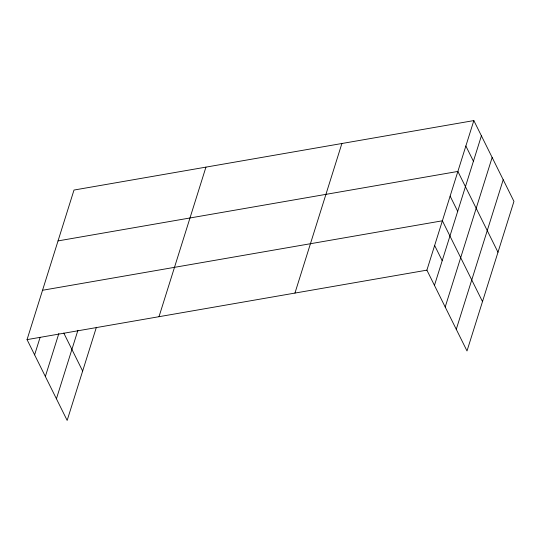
<?xml version="1.0" encoding="UTF-8"?>
<svg xmlns="http://www.w3.org/2000/svg" width="541" height="541" viewBox="0 0 541 541"><rect width="100%" height="100%" fill="white"/><g stroke="black" fill="none" stroke-linecap="round" stroke-linejoin="round"><path stroke-width="0.81" d="M96.393 327.278L67.158 420.418L27.05 339.626L73.995 190.053L473.842 120.582L513.95 201.374L467.005 350.947L426.896 270.148L473.842 120.582M34.61 354.855L40.108 337.347M45.349 376.495L58.847 333.506M56.42 398.785L77.904 330.321M159 316.701L205.945 167.128M294.946 293.08L341.892 143.507M434.457 285.384L481.402 135.811M445.196 307.017L492.148 157.451M456.266 329.313L503.211 179.74M58.036 240.907L457.882 171.436L497.99 252.228M42.543 290.267L442.389 220.796L482.498 301.587M27.05 339.626L426.896 270.148M465.862 146.009L473.422 161.238M450.132 196.113L457.7 211.348M434.639 245.472L442.207 260.708M63.797 333.08L82.651 371.065"/></g></svg>
